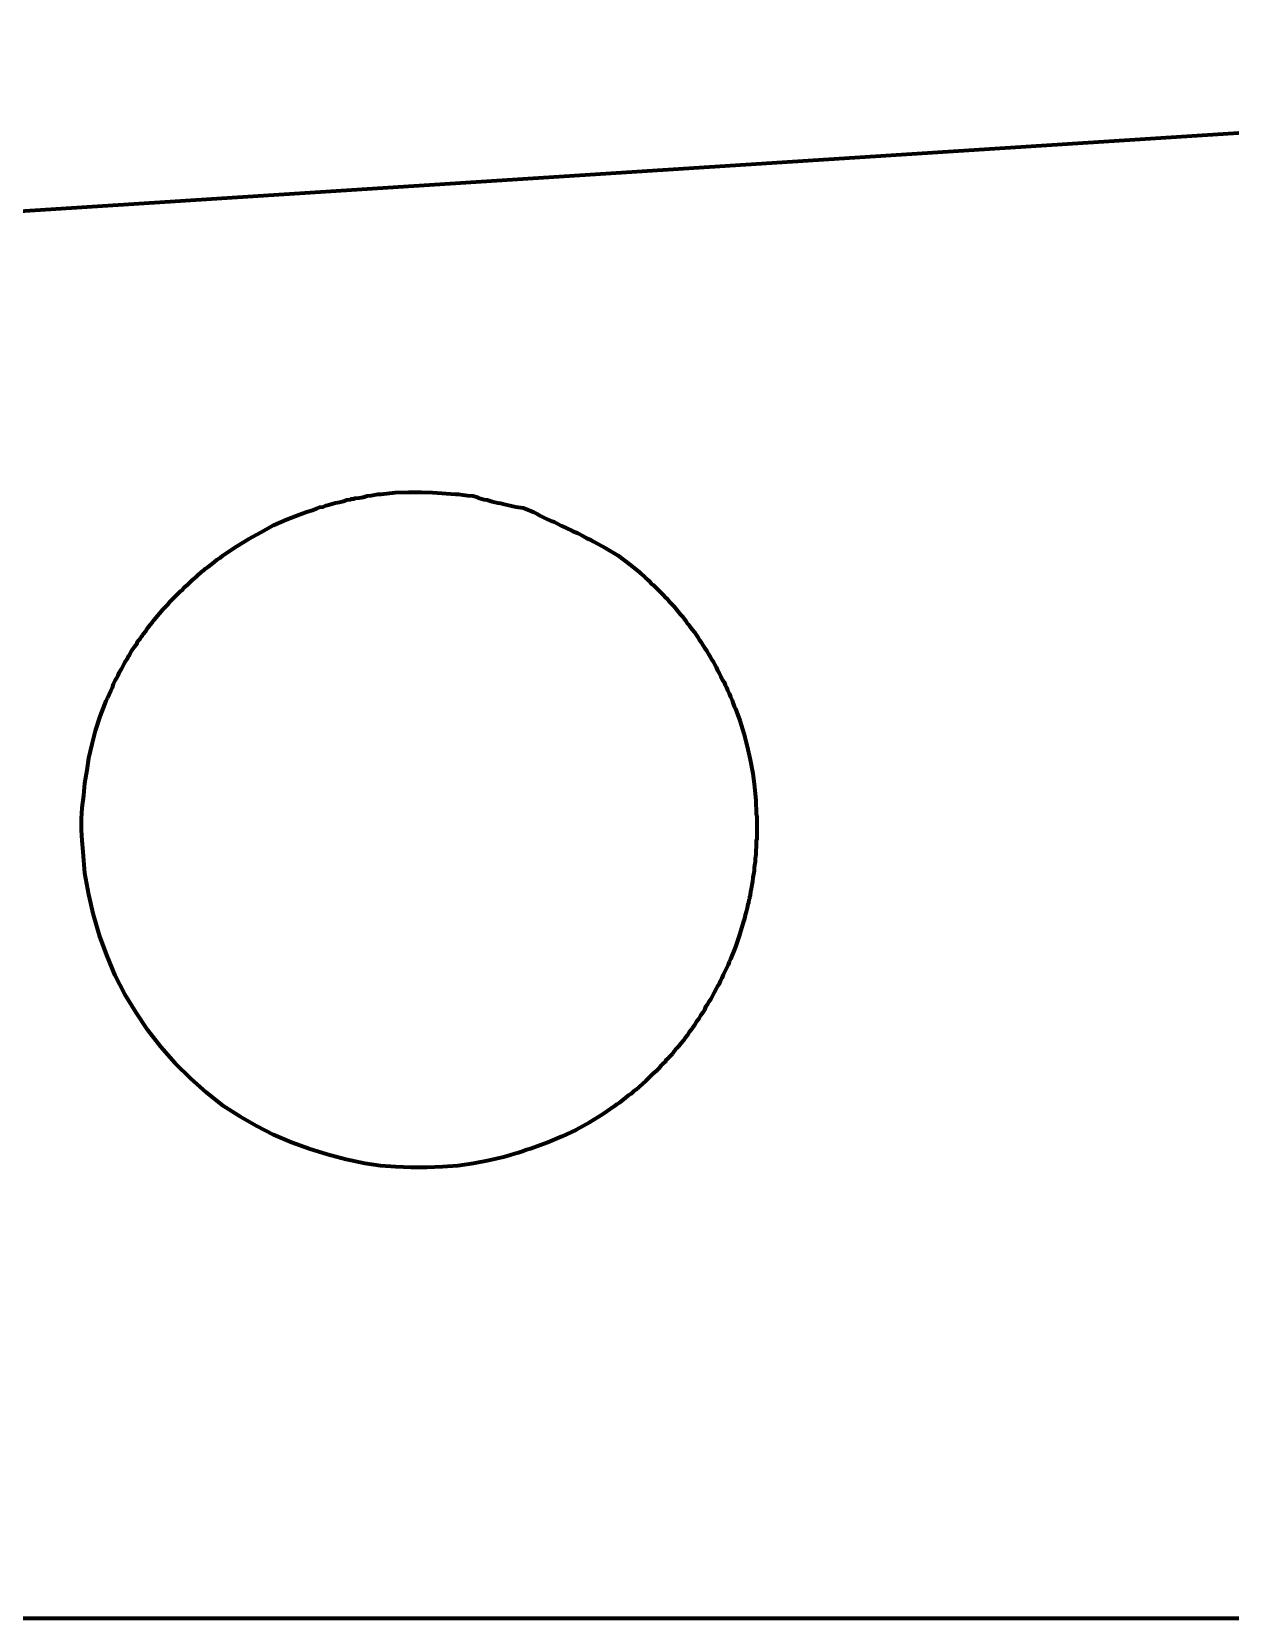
# Model space of a CAD drawing. Header units: millimetres. Extents: x 198 to 2433, y -984 to 145.
# Drawn here: x 1182.6 to 1225.2, y -313.3 to -257 of the extents above; entities that cross this region are included whole.
import ezdxf

# ---------------------------------------------------------------- set-up
doc = ezdxf.new("R2010")
doc.units = ezdxf.units.MM
doc.header["$MEASUREMENT"] = 0
doc.layers.add('Layer 1', color=7, linetype='Continuous')

msp = doc.modelspace()

# ---------------------------------------------------------------- linework, layer by layer
at = {"layer": 'Layer 1', "color": 250, "lineweight": 70}
for points, knots in [([(1104.5316, -268.3393), (1104.5316, -268.3393), (1281.5132, -256.9655), (1281.5132, -256.9655), (1281.5132, -256.9655), (1281.5091, -313.3407), (1281.5091, -313.3407), (1224.5043, -313.3407), (1161.2047, -313.3473), (1104.5316, -313.3473), (1104.5316, -313.3473), (1104.5316, -268.3393), (1104.5316, -268.3393)], [0, 0, 0, 0, 0.25, 0.25, 0.25, 0.5, 0.5, 0.5, 0.75, 0.75, 0.75, 1, 1, 1, 1]), ([(1194.4174, -297.1842), (1194.4174, -297.1842), (1194.9778, -297.2642), (1194.9778, -297.2642), (1194.9778, -297.2642), (1195.5183, -297.3042), (1195.5183, -297.3042), (1195.5183, -297.3042), (1196.0588, -297.3242), (1196.0588, -297.3242), (1196.0588, -297.3242), (1196.6193, -297.3242), (1196.6193, -297.3242), (1196.6193, -297.3242), (1197.1797, -297.3042), (1197.1797, -297.3042), (1197.1797, -297.3042), (1197.7202, -297.2642), (1197.7202, -297.2642), (1197.7202, -297.2642), (1198.2807, -297.1842), (1198.2807, -297.1842), (1198.2807, -297.1842), (1198.8212, -297.0843), (1198.8212, -297.0843), (1198.8212, -297.0843), (1199.3415, -296.9642), (1199.3415, -296.9642), (1199.3415, -296.9642), (1199.4616, -296.9243), (1199.4616, -296.9243), (1199.4616, -296.9243), (1199.5817, -296.8842), (1199.5817, -296.8842), (1199.5817, -296.8842), (1199.7418, -296.8442), (1199.7418, -296.8442), (1199.7418, -296.8442), (1199.882, -296.8042), (1199.882, -296.8042), (1199.882, -296.8042), (1200.0221, -296.7642), (1200.0221, -296.7642), (1200.0221, -296.7642), (1200.1622, -296.7042), (1200.1622, -296.7042), (1200.1622, -296.7042), (1200.3023, -296.6642), (1200.3023, -296.6642), (1200.3023, -296.6642), (1200.4024, -296.6242), (1200.4024, -296.6242), (1200.4024, -296.6242), (1200.9229, -296.4442), (1200.9229, -296.4442), (1200.9229, -296.4442), (1201.4233, -296.2242), (1201.4233, -296.2242), (1201.4233, -296.2242), (1201.9237, -295.9842), (1201.9237, -295.9842), (1201.9237, -295.9842), (1202.4041, -295.7242), (1202.4041, -295.7242), (1202.4041, -295.7242), (1202.8645, -295.4442), (1202.8645, -295.4442), (1202.8645, -295.4442), (1203.2848, -295.1442), (1203.2848, -295.1442), (1203.2848, -295.1442), (1203.365, -295.0842), (1203.365, -295.0842), (1203.365, -295.0842), (1203.4651, -295.0243), (1203.4651, -295.0243), (1203.4651, -295.0243), (1203.5651, -294.9442), (1203.5651, -294.9442), (1203.5651, -294.9442), (1203.6652, -294.8643), (1203.6652, -294.8643), (1203.6652, -294.8643), (1203.7653, -294.7842), (1203.7653, -294.7842), (1203.7653, -294.7842), (1203.8854, -294.7043), (1203.8854, -294.7043), (1203.8854, -294.7043), (1203.9655, -294.6242), (1203.9655, -294.6242), (1203.9655, -294.6242), (1204.0455, -294.5642), (1204.0455, -294.5642), (1204.0455, -294.5642), (1204.4058, -294.2442), (1204.4058, -294.2442), (1204.4058, -294.2442), (1204.4858, -294.1642), (1204.4858, -294.1642), (1204.4858, -294.1642), (1204.5659, -294.0842), (1204.5659, -294.0842), (1204.5659, -294.0842), (1204.666, -293.9842), (1204.666, -293.9842), (1204.666, -293.9842), (1204.7661, -293.9042), (1204.7661, -293.9042), (1204.7661, -293.9042), (1204.8662, -293.8042), (1204.8662, -293.8042), (1204.8662, -293.8042), (1204.9462, -293.7042), (1204.9462, -293.7042), (1204.9462, -293.7042), (1204.9662, -293.6842), (1204.9662, -293.6842), (1204.9662, -293.6842), (1204.9863, -293.6642), (1204.9863, -293.6642), (1204.9863, -293.6642), (1205.0063, -293.6442), (1205.0063, -293.6442), (1205.0063, -293.6442), (1205.0263, -293.6242), (1205.0263, -293.6242), (1205.0263, -293.6242), (1205.0463, -293.6042), (1205.0463, -293.6042), (1205.0463, -293.6042), (1205.0863, -293.5842), (1205.0863, -293.5842), (1205.0863, -293.5842), (1205.1064, -293.5442), (1205.1064, -293.5442), (1205.1064, -293.5442), (1205.1064, -293.5242), (1205.1064, -293.5242), (1205.1064, -293.5242), (1205.2064, -293.4442), (1205.2064, -293.4442), (1205.2064, -293.4442), (1205.2265, -293.4242), (1205.2265, -293.4242), (1205.2265, -293.4242), (1205.3466, -293.2843), (1205.3466, -293.2843), (1205.3466, -293.2843), (1205.3666, -293.2642), (1205.3666, -293.2642), (1205.3666, -293.2642), (1205.3866, -293.2242), (1205.3866, -293.2242), (1205.3866, -293.2242), (1205.4066, -293.2042), (1205.4066, -293.2042), (1205.4066, -293.2042), (1205.4266, -293.1842), (1205.4266, -293.1842), (1205.4266, -293.1842), (1205.4466, -293.1442), (1205.4466, -293.1442), (1205.4466, -293.1442), (1205.4667, -293.1243), (1205.4667, -293.1243), (1205.4667, -293.1243), (1205.4867, -293.1042), (1205.4867, -293.1042), (1205.4867, -293.1042), (1205.5067, -293.0842), (1205.5067, -293.0842), (1205.5067, -293.0842), (1205.5667, -293.0242), (1205.5667, -293.0242), (1205.5667, -293.0242), (1205.6468, -292.9242), (1205.6468, -292.9242), (1205.6468, -292.9242), (1205.7269, -292.8242), (1205.7269, -292.8242), (1205.7269, -292.8242), (1205.8069, -292.7242), (1205.8069, -292.7242), (1205.8069, -292.7242), (1205.8871, -292.6242), (1205.8871, -292.6242), (1205.8871, -292.6242), (1205.9471, -292.5242), (1205.9471, -292.5242), (1205.9471, -292.5242), (1206.0072, -292.4442), (1206.0072, -292.4442), (1206.0072, -292.4442), (1206.0672, -292.3642), (1206.0672, -292.3642), (1206.0672, -292.3642), (1206.1273, -292.2642), (1206.1273, -292.2642), (1206.1273, -292.2642), (1206.2074, -292.1442), (1206.2074, -292.1442), (1206.2074, -292.1442), (1206.2874, -292.0442), (1206.2874, -292.0442), (1206.2874, -292.0442), (1206.3475, -291.9242), (1206.3475, -291.9242), (1206.3475, -291.9242), (1206.4275, -291.8242), (1206.4275, -291.8242), (1206.4275, -291.8242), (1206.4876, -291.7242), (1206.4876, -291.7242), (1206.4876, -291.7242), (1206.5276, -291.6242), (1206.5276, -291.6242), (1206.5276, -291.6242), (1206.5877, -291.5442), (1206.5877, -291.5442), (1206.5877, -291.5442), (1206.6477, -291.4442), (1206.6477, -291.4442), (1206.6477, -291.4442), (1206.7078, -291.3442), (1206.7078, -291.3442), (1206.7078, -291.3442), (1206.7678, -291.2242), (1206.7678, -291.2242), (1206.7678, -291.2242), (1206.8279, -291.1042), (1206.8279, -291.1042), (1206.8279, -291.1042), (1206.9079, -290.9842), (1206.9079, -290.9842), (1206.9079, -290.9842), (1206.9479, -290.8842), (1206.9479, -290.8842), (1206.9479, -290.8842), (1207.008, -290.8042), (1207.008, -290.8042), (1207.008, -290.8042), (1207.048, -290.7042), (1207.048, -290.7042), (1207.048, -290.7042), (1207.108, -290.6042), (1207.108, -290.6042), (1207.108, -290.6042), (1207.1481, -290.4842), (1207.1481, -290.4842), (1207.1481, -290.4842), (1207.2081, -290.3642), (1207.2081, -290.3642), (1207.2081, -290.3642), (1207.2682, -290.2442), (1207.2682, -290.2442), (1207.2682, -290.2442), (1207.3282, -290.1242), (1207.3282, -290.1242), (1207.3282, -290.1242), (1207.3683, -290.0242), (1207.3683, -290.0242), (1207.3683, -290.0242), (1207.4083, -289.9242), (1207.4083, -289.9242), (1207.4083, -289.9242), (1207.5884, -289.4842), (1207.5884, -289.4842), (1207.5884, -289.4842), (1207.7486, -289.0242), (1207.7486, -289.0242), (1207.7486, -289.0242), (1207.8687, -288.5842), (1207.8687, -288.5842), (1207.8687, -288.5842), (1207.9087, -288.4842), (1207.9087, -288.4842), (1207.9087, -288.4842), (1207.9287, -288.3642), (1207.9287, -288.3642), (1207.9287, -288.3642), (1207.9688, -288.2442), (1207.9688, -288.2442), (1207.9688, -288.2442), (1208.0088, -288.1042), (1208.0088, -288.1042), (1208.0088, -288.1042), (1208.0288, -287.9642), (1208.0288, -287.9642), (1208.0288, -287.9642), (1208.0488, -287.9442), (1208.0488, -287.9442), (1208.0488, -287.9442), (1208.0488, -287.9242), (1208.0488, -287.9242), (1208.0488, -287.9242), (1208.0488, -287.8843), (1208.0488, -287.8843), (1208.0488, -287.8843), (1208.0688, -287.8442), (1208.0688, -287.8442), (1208.0688, -287.8442), (1208.0688, -287.8242), (1208.0688, -287.8242), (1208.0688, -287.8242), (1208.0889, -287.7842), (1208.0889, -287.7842), (1208.0889, -287.7842), (1208.0889, -287.7642), (1208.0889, -287.7642), (1208.0889, -287.7642), (1208.0889, -287.7243), (1208.0889, -287.7243), (1208.0889, -287.7243), (1208.0889, -287.7042), (1208.0889, -287.7042), (1208.0889, -287.7042), (1208.1089, -287.6842), (1208.1089, -287.6842), (1208.1089, -287.6842), (1208.1089, -287.6642), (1208.1089, -287.6642), (1208.1089, -287.6642), (1208.1089, -287.6242), (1208.1089, -287.6242), (1208.1089, -287.6242), (1208.1089, -287.6042), (1208.1089, -287.6042), (1208.1089, -287.6042), (1208.1289, -287.5643), (1208.1289, -287.5643), (1208.1289, -287.5643), (1208.1289, -287.5442), (1208.1289, -287.5442), (1208.1289, -287.5442), (1208.1289, -287.5242), (1208.1289, -287.5242), (1208.1289, -287.5242), (1208.1489, -287.4242), (1208.1489, -287.4242), (1208.1489, -287.4242), (1208.1689, -287.2842), (1208.1689, -287.2842), (1208.1689, -287.2842), (1208.1889, -287.1642), (1208.1889, -287.1642), (1208.1889, -287.1642), (1208.209, -287.0242), (1208.209, -287.0242), (1208.209, -287.0242), (1208.229, -286.9042), (1208.229, -286.9042), (1208.229, -286.9042), (1208.249, -286.7842), (1208.249, -286.7842), (1208.249, -286.7842), (1208.249, -286.6842), (1208.249, -286.6842), (1208.249, -286.6842), (1208.269, -286.5842), (1208.269, -286.5842), (1208.269, -286.5842), (1208.289, -286.4642), (1208.289, -286.4642), (1208.289, -286.4642), (1208.289, -286.3442), (1208.289, -286.3442), (1208.289, -286.3442), (1208.309, -286.2042), (1208.309, -286.2042), (1208.309, -286.2042), (1208.309, -286.0642), (1208.309, -286.0642), (1208.309, -286.0642), (1208.3291, -285.9442), (1208.3291, -285.9442), (1208.3291, -285.9442), (1208.3291, -285.8242), (1208.3291, -285.8242), (1208.3291, -285.8242), (1208.3291, -285.7242), (1208.3291, -285.7242), (1208.3291, -285.7242), (1208.3291, -285.7042), (1208.3291, -285.7042), (1208.3291, -285.7042), (1208.3491, -285.6842), (1208.3491, -285.6842), (1208.3491, -285.6842), (1208.3491, -285.6442), (1208.3491, -285.6442), (1208.3491, -285.6442), (1208.3491, -285.6242), (1208.3491, -285.6242), (1208.3491, -285.6242), (1208.3491, -285.5842), (1208.3491, -285.5842), (1208.3491, -285.5842), (1208.3491, -285.5642), (1208.3491, -285.5642), (1208.3491, -285.5642), (1208.3491, -285.5442), (1208.3491, -285.5442), (1208.3491, -285.5442), (1208.3491, -285.5043), (1208.3491, -285.5043), (1208.3491, -285.5043), (1208.3491, -285.3842), (1208.3491, -285.3842), (1208.3491, -285.3842), (1208.3491, -285.2442), (1208.3491, -285.2442), (1208.3491, -285.2442), (1208.3491, -285.1242), (1208.3491, -285.1242), (1208.3491, -285.1242), (1208.3491, -284.9842), (1208.3491, -284.9842), (1208.3491, -284.9842), (1208.3491, -284.8643), (1208.3491, -284.8643), (1208.3491, -284.8643), (1208.3291, -284.7642), (1208.3291, -284.7642), (1208.3291, -284.7642), (1208.309, -284.2842), (1208.309, -284.2842), (1208.309, -284.2842), (1208.269, -283.8042), (1208.269, -283.8042), (1208.269, -283.8042), (1208.209, -283.3242), (1208.209, -283.3242), (1208.209, -283.3242), (1208.1089, -282.8442), (1208.1089, -282.8442), (1208.1089, -282.8442), (1208.0088, -282.3642), (1208.0088, -282.3642), (1208.0088, -282.3642), (1207.8887, -281.9042), (1207.8887, -281.9042), (1207.8887, -281.9042), (1207.7486, -281.4442), (1207.7486, -281.4442), (1207.7486, -281.4442), (1207.5884, -281.0242), (1207.5884, -281.0242), (1207.5884, -281.0242), (1207.5484, -280.9442), (1207.5484, -280.9442), (1207.5484, -280.9442), (1207.5084, -280.8442), (1207.5084, -280.8442), (1207.5084, -280.8442), (1207.4683, -280.7242), (1207.4683, -280.7242), (1207.4683, -280.7242), (1207.4083, -280.6042), (1207.4083, -280.6042), (1207.4083, -280.6042), (1207.3683, -280.4842), (1207.3683, -280.4842), (1207.3683, -280.4842), (1207.3082, -280.3642), (1207.3082, -280.3642), (1207.3082, -280.3642), (1207.2682, -280.2643), (1207.2682, -280.2643), (1207.2682, -280.2643), (1207.2281, -280.1842), (1207.2281, -280.1842), (1207.2281, -280.1842), (1207.1881, -280.0842), (1207.1881, -280.0842), (1207.1881, -280.0842), (1207.1281, -280.0042), (1207.1281, -280.0042), (1207.1281, -280.0042), (1207.068, -279.8842), (1207.068, -279.8842), (1207.068, -279.8842), (1207.008, -279.7642), (1207.008, -279.7642), (1207.008, -279.7642), (1206.9479, -279.6642), (1206.9479, -279.6642), (1206.9479, -279.6642), (1206.9079, -279.5442), (1206.9079, -279.5442), (1206.9079, -279.5442), (1206.8479, -279.4442), (1206.8479, -279.4442), (1206.8479, -279.4442), (1206.8079, -279.3642), (1206.8079, -279.3642), (1206.8079, -279.3642), (1206.7478, -279.2842), (1206.7478, -279.2842), (1206.7478, -279.2842), (1206.6878, -279.1842), (1206.6878, -279.1842), (1206.6878, -279.1842), (1206.6277, -279.0842), (1206.6277, -279.0842), (1206.6277, -279.0842), (1206.5677, -278.9642), (1206.5677, -278.9642), (1206.5677, -278.9642), (1206.4876, -278.8642), (1206.4876, -278.8642), (1206.4876, -278.8642), (1206.4275, -278.7642), (1206.4275, -278.7642), (1206.4275, -278.7642), (1206.3675, -278.6642), (1206.3675, -278.6642), (1206.3675, -278.6642), (1206.3074, -278.5842), (1206.3074, -278.5842), (1206.3074, -278.5842), (1206.2674, -278.5042), (1206.2674, -278.5042), (1206.2674, -278.5042), (1206.1873, -278.4042), (1206.1873, -278.4042), (1206.1873, -278.4042), (1206.1273, -278.3042), (1206.1273, -278.3042), (1206.1273, -278.3042), (1206.0472, -278.2042), (1206.0472, -278.2042), (1206.0472, -278.2042), (1205.9672, -278.1042), (1205.9672, -278.1042), (1205.9672, -278.1042), (1205.9071, -278.0242), (1205.9071, -278.0242), (1205.9071, -278.0242), (1205.8871, -278.0042), (1205.8871, -278.0042), (1205.8871, -278.0042), (1205.827, -277.9042), (1205.827, -277.9042), (1205.827, -277.9042), (1205.7669, -277.8242), (1205.7669, -277.8242), (1205.7669, -277.8242), (1205.7069, -277.7442), (1205.7069, -277.7442), (1205.7069, -277.7442), (1205.6268, -277.6642), (1205.6268, -277.6642), (1205.6268, -277.6642), (1205.5467, -277.5642), (1205.5467, -277.5642), (1205.5467, -277.5642), (1205.4867, -277.4842), (1205.4867, -277.4842), (1205.4867, -277.4842), (1205.4667, -277.4642), (1205.4667, -277.4642), (1205.4667, -277.4642), (1205.3866, -277.3642), (1205.3866, -277.3642), (1205.3866, -277.3642), (1205.3065, -277.2842), (1205.3065, -277.2842), (1205.3065, -277.2842), (1205.2265, -277.2042), (1205.2265, -277.2042), (1205.2265, -277.2042), (1205.1664, -277.1242), (1205.1664, -277.1242), (1205.1664, -277.1242), (1205.0863, -277.0642), (1205.0863, -277.0642), (1205.0863, -277.0642), (1205.0263, -276.9842), (1205.0263, -276.9842), (1205.0263, -276.9842), (1204.9262, -276.8842), (1204.9262, -276.8842), (1204.9262, -276.8842), (1204.8461, -276.8042), (1204.8461, -276.8042), (1204.8461, -276.8042), (1204.7461, -276.7042), (1204.7461, -276.7042), (1204.7461, -276.7042), (1204.726, -276.6842), (1204.726, -276.6842), (1204.726, -276.6842), (1204.706, -276.6642), (1204.706, -276.6642), (1204.706, -276.6642), (1204.686, -276.6442), (1204.686, -276.6442), (1204.686, -276.6442), (1204.666, -276.6242), (1204.666, -276.6242), (1204.666, -276.6242), (1204.646, -276.6042), (1204.646, -276.6042), (1204.646, -276.6042), (1204.6059, -276.5842), (1204.6059, -276.5842), (1204.6059, -276.5842), (1204.5859, -276.5642), (1204.5859, -276.5642), (1204.5859, -276.5642), (1204.5659, -276.5442), (1204.5659, -276.5442), (1204.5659, -276.5442), (1204.5059, -276.4642), (1204.5059, -276.4642), (1204.5059, -276.4642), (1204.4858, -276.4642), (1204.4858, -276.4642), (1204.4858, -276.4642), (1204.4858, -276.4442), (1204.4858, -276.4442), (1204.4858, -276.4442), (1204.4658, -276.4442), (1204.4658, -276.4442), (1204.4658, -276.4442), (1204.4458, -276.4242), (1204.4458, -276.4242), (1204.4458, -276.4242), (1204.4258, -276.4042), (1204.4258, -276.4042), (1204.4258, -276.4042), (1204.4058, -276.3842), (1204.4058, -276.3842), (1204.4058, -276.3842), (1204.3858, -276.3642), (1204.3858, -276.3642), (1204.3858, -276.3642), (1204.3658, -276.3442), (1204.3658, -276.3442), (1204.3658, -276.3442), (1204.2257, -276.2242), (1204.2257, -276.2242), (1204.2257, -276.2242), (1204.1656, -276.1642), (1204.1656, -276.1642), (1204.1656, -276.1642), (1203.8254, -275.8842), (1203.8254, -275.8842), (1203.8254, -275.8842), (1203.425, -275.5842), (1203.425, -275.5842), (1203.425, -275.5842), (1202.9846, -275.3242), (1202.9846, -275.3242), (1202.9846, -275.3242), (1202.5442, -275.0842), (1202.5442, -275.0842), (1202.5442, -275.0842), (1202.4441, -275.0242), (1202.4441, -275.0242), (1202.4441, -275.0242), (1202.304, -274.9642), (1202.304, -274.9642), (1202.304, -274.9642), (1202.1639, -274.8842), (1202.1639, -274.8842), (1202.1639, -274.8842), (1201.9837, -274.7842), (1201.9837, -274.7842), (1201.9837, -274.7842), (1201.7836, -274.7042), (1201.7836, -274.7042), (1201.7836, -274.7042), (1201.5835, -274.6042), (1201.5835, -274.6042), (1201.5835, -274.6042), (1201.4033, -274.5242), (1201.4033, -274.5242), (1201.4033, -274.5242), (1201.2232, -274.4242), (1201.2232, -274.4242), (1201.2232, -274.4242), (1201.1431, -274.3842), (1201.1431, -274.3842), (1201.1431, -274.3842), (1201.023, -274.3442), (1201.023, -274.3442), (1201.023, -274.3442), (1200.9029, -274.2842), (1200.9029, -274.2842), (1200.9029, -274.2842), (1200.7828, -274.2242), (1200.7828, -274.2242), (1200.7828, -274.2242), (1200.6626, -274.1642), (1200.6626, -274.1642), (1200.6626, -274.1642), (1200.5425, -274.1042), (1200.5425, -274.1042), (1200.5425, -274.1042), (1200.4224, -274.0442), (1200.4224, -274.0442), (1200.4224, -274.0442), (1200.3424, -274.0042), (1200.3424, -274.0042), (1200.3424, -274.0042), (1200.2623, -273.9642), (1200.2623, -273.9642), (1200.2623, -273.9642), (1200.0421, -273.8842), (1200.0421, -273.8842), (1200.0421, -273.8842), (1199.7819, -273.8442), (1199.7819, -273.8442), (1199.7819, -273.8442), (1199.3215, -273.7442), (1199.3215, -273.7442), (1199.3215, -273.7442), (1199.2415, -273.7242), (1199.2415, -273.7242), (1199.2415, -273.7242), (1199.1414, -273.7042), (1199.1414, -273.7042), (1199.1414, -273.7042), (1199.0413, -273.6842), (1199.0413, -273.6842), (1199.0413, -273.6842), (1198.9413, -273.6642), (1198.9413, -273.6642), (1198.9413, -273.6642), (1198.7611, -273.6042), (1198.7611, -273.6042), (1198.7611, -273.6042), (1198.641, -273.5842), (1198.641, -273.5842), (1198.641, -273.5842), (1198.4408, -273.5242), (1198.4408, -273.5242), (1198.4408, -273.5242), (1198.4208, -273.5042), (1198.4208, -273.5042), (1198.4208, -273.5042), (1198.2607, -273.4642), (1198.2607, -273.4642), (1198.2607, -273.4642), (1198.0604, -273.4442), (1198.0604, -273.4442), (1198.0604, -273.4442), (1197.9003, -273.4242), (1197.9003, -273.4242), (1197.9003, -273.4242), (1197.7402, -273.4042), (1197.7402, -273.4042), (1197.7402, -273.4042), (1197.6401, -273.4042), (1197.6401, -273.4042), (1197.6401, -273.4042), (1196.8194, -273.3442), (1196.8194, -273.3442), (1196.8194, -273.3442), (1196.4191, -273.3241), (1196.4191, -273.3241), (1196.4191, -273.3241), (1195.9788, -273.3241), (1195.9788, -273.3241), (1195.9788, -273.3241), (1195.4983, -273.3442), (1195.4983, -273.3442), (1195.4983, -273.3442), (1194.9979, -273.4042), (1194.9979, -273.4042), (1194.9979, -273.4042), (1194.8778, -273.4042), (1194.8778, -273.4042), (1194.8778, -273.4042), (1194.7577, -273.4242), (1194.7577, -273.4242), (1194.7577, -273.4242), (1194.6376, -273.4442), (1194.6376, -273.4442), (1194.6376, -273.4442), (1194.4974, -273.4642), (1194.4974, -273.4642), (1194.4974, -273.4642), (1194.3573, -273.5042), (1194.3573, -273.5042), (1194.3573, -273.5042), (1194.2172, -273.5242), (1194.2172, -273.5242), (1194.2172, -273.5242), (1194.0972, -273.5442), (1194.0972, -273.5442), (1194.0972, -273.5442), (1194.0772, -273.5442), (1194.0772, -273.5442), (1194.0772, -273.5442), (1194.0572, -273.5442), (1194.0572, -273.5442), (1194.0572, -273.5442), (1194.0371, -273.5642), (1194.0371, -273.5642), (1194.0371, -273.5642), (1193.9971, -273.5642), (1193.9971, -273.5642), (1193.9971, -273.5642), (1193.9771, -273.5642), (1193.9771, -273.5642), (1193.9771, -273.5642), (1193.9371, -273.5642), (1193.9371, -273.5642), (1193.9371, -273.5642), (1193.917, -273.5842), (1193.917, -273.5842), (1193.917, -273.5842), (1193.897, -273.5842), (1193.897, -273.5842), (1193.897, -273.5842), (1193.7769, -273.6042), (1193.7769, -273.6042), (1193.7769, -273.6042), (1193.6568, -273.6442), (1193.6568, -273.6442), (1193.6568, -273.6442), (1193.5167, -273.6842), (1193.5167, -273.6842), (1193.5167, -273.6842), (1193.3766, -273.7042), (1193.3766, -273.7042), (1193.3766, -273.7042), (1193.2565, -273.7442), (1193.2565, -273.7442), (1193.2565, -273.7442), (1193.1364, -273.7842), (1193.1364, -273.7842), (1193.1364, -273.7842), (1193.0362, -273.8042), (1193.0362, -273.8042), (1193.0362, -273.8042), (1192.9361, -273.8442), (1192.9361, -273.8442), (1192.9361, -273.8442), (1192.816, -273.8642), (1192.816, -273.8642), (1192.816, -273.8642), (1192.7159, -273.9042), (1192.7159, -273.9042), (1192.7159, -273.9042), (1192.6959, -273.9042), (1192.6959, -273.9042), (1192.6959, -273.9042), (1192.5558, -273.9642), (1192.5558, -273.9642), (1192.5558, -273.9642), (1192.4357, -274.0042), (1192.4357, -274.0042), (1192.4357, -274.0042), (1192.3156, -274.0442), (1192.3156, -274.0442), (1192.3156, -274.0442), (1192.1955, -274.0842), (1192.1955, -274.0842), (1192.1955, -274.0842), (1192.0954, -274.1242), (1192.0954, -274.1242), (1192.0954, -274.1242), (1191.635, -274.3042), (1191.635, -274.3042), (1191.635, -274.3042), (1191.1747, -274.5042), (1191.1747, -274.5042), (1191.1747, -274.5042), (1190.7343, -274.7442), (1190.7343, -274.7442), (1190.7343, -274.7442), (1190.2939, -274.9842), (1190.2939, -274.9842), (1190.2939, -274.9842), (1189.8736, -275.2442), (1189.8736, -275.2442), (1189.8736, -275.2442), (1189.4532, -275.5242), (1189.4532, -275.5242), (1189.4532, -275.5242), (1189.3731, -275.5842), (1189.3731, -275.5842), (1189.3731, -275.5842), (1189.2731, -275.6642), (1189.2731, -275.6642), (1189.2731, -275.6642), (1189.173, -275.7242), (1189.173, -275.7242), (1189.173, -275.7242), (1189.0729, -275.8042), (1189.0729, -275.8042), (1189.0729, -275.8042), (1188.9529, -275.9042), (1188.9529, -275.9042), (1188.9529, -275.9042), (1188.8528, -275.9842), (1188.8528, -275.9842), (1188.8528, -275.9842), (1188.7527, -276.0442), (1188.7527, -276.0442), (1188.7527, -276.0442), (1188.7327, -276.0642), (1188.7327, -276.0642), (1188.7327, -276.0642), (1188.7127, -276.0842), (1188.7127, -276.0842), (1188.7127, -276.0842), (1188.6926, -276.1042), (1188.6926, -276.1042), (1188.6926, -276.1042), (1188.6726, -276.1242), (1188.6726, -276.1242), (1188.6726, -276.1242), (1188.6525, -276.1242), (1188.6525, -276.1242), (1188.6525, -276.1242), (1188.6325, -276.1442), (1188.6325, -276.1442), (1188.6325, -276.1442), (1188.6125, -276.1642), (1188.6125, -276.1642), (1188.6125, -276.1642), (1188.5925, -276.1842), (1188.5925, -276.1842), (1188.5925, -276.1842), (1188.4924, -276.2642), (1188.4924, -276.2642), (1188.4924, -276.2642), (1188.4123, -276.3442), (1188.4123, -276.3442), (1188.4123, -276.3442), (1188.2922, -276.4442), (1188.2922, -276.4442), (1188.2922, -276.4442), (1188.1921, -276.5442), (1188.1921, -276.5442), (1188.1921, -276.5442), (1188.1121, -276.6242), (1188.1121, -276.6242), (1188.1121, -276.6242), (1188.012, -276.7042), (1188.012, -276.7042), (1188.012, -276.7042), (1187.9519, -276.7842), (1187.9519, -276.7842), (1187.9519, -276.7842), (1187.8719, -276.8442), (1187.8719, -276.8442), (1187.8719, -276.8442), (1187.7718, -276.9442), (1187.7718, -276.9442), (1187.7718, -276.9442), (1187.6917, -277.0242), (1187.6917, -277.0242), (1187.6917, -277.0242), (1187.5916, -277.1242), (1187.5916, -277.1242), (1187.5916, -277.1242), (1187.4916, -277.2242), (1187.4916, -277.2242), (1187.4916, -277.2242), (1187.4115, -277.3242), (1187.4115, -277.3242), (1187.4115, -277.3242), (1187.3314, -277.4042), (1187.3314, -277.4042), (1187.3314, -277.4042), (1187.2514, -277.4842), (1187.2514, -277.4842), (1187.2514, -277.4842), (1186.9312, -277.8642), (1186.9312, -277.8642), (1186.9312, -277.8642), (1186.871, -277.9442), (1186.871, -277.9442), (1186.871, -277.9442), (1186.791, -278.0442), (1186.791, -278.0442), (1186.791, -278.0442), (1186.7109, -278.1442), (1186.7109, -278.1442), (1186.7109, -278.1442), (1186.6308, -278.2642), (1186.6308, -278.2642), (1186.6308, -278.2642), (1186.5508, -278.3642), (1186.5508, -278.3642), (1186.5508, -278.3642), (1186.5308, -278.4042), (1186.5308, -278.4042), (1186.5308, -278.4042), (1186.5107, -278.4242), (1186.5107, -278.4242), (1186.5107, -278.4242), (1186.4908, -278.4442), (1186.4908, -278.4442), (1186.4908, -278.4442), (1186.4707, -278.4842), (1186.4707, -278.4842), (1186.4707, -278.4842), (1186.4508, -278.5042), (1186.4508, -278.5042), (1186.4508, -278.5042), (1186.4307, -278.5442), (1186.4307, -278.5442), (1186.4307, -278.5442), (1186.4107, -278.5642), (1186.4107, -278.5642), (1186.4107, -278.5642), (1186.3906, -278.5842), (1186.3906, -278.5842), (1186.3906, -278.5842), (1186.3307, -278.6642), (1186.3307, -278.6642), (1186.3307, -278.6642), (1186.3307, -278.7042), (1186.3307, -278.7042), (1186.3307, -278.7042), (1186.2305, -278.8242), (1186.2305, -278.8242), (1186.2305, -278.8242), (1186.1304, -278.9842), (1186.1304, -278.9842), (1186.1304, -278.9842), (1186.0704, -279.0842), (1186.0704, -279.0842), (1186.0704, -279.0842), (1186.0503, -279.1042), (1186.0503, -279.1042), (1186.0503, -279.1042), (1186.0503, -279.1242), (1186.0503, -279.1242), (1186.0503, -279.1242), (1186.0303, -279.1443), (1186.0303, -279.1443), (1186.0303, -279.1443), (1186.0103, -279.1642), (1186.0103, -279.1642), (1186.0103, -279.1642), (1186.0103, -279.1842), (1186.0103, -279.1842), (1186.0103, -279.1842), (1185.9903, -279.2242), (1185.9903, -279.2242), (1185.9903, -279.2242), (1185.9703, -279.2442), (1185.9703, -279.2442), (1185.9703, -279.2442), (1185.9703, -279.2642), (1185.9703, -279.2642), (1185.9703, -279.2642), (1185.8902, -279.3842), (1185.8902, -279.3842), (1185.8902, -279.3842), (1185.8302, -279.5042), (1185.8302, -279.5042), (1185.8302, -279.5042), (1185.7701, -279.6243), (1185.7701, -279.6243), (1185.7701, -279.6243), (1185.69, -279.7442), (1185.69, -279.7442), (1185.69, -279.7442), (1185.65, -279.8442), (1185.65, -279.8442), (1185.65, -279.8442), (1185.59, -279.9443), (1185.59, -279.9443), (1185.59, -279.9443), (1185.5499, -280.0242), (1185.5499, -280.0242), (1185.5499, -280.0242), (1185.4899, -280.1442), (1185.4899, -280.1442), (1185.4899, -280.1442), (1185.4498, -280.2643), (1185.4498, -280.2643), (1185.4498, -280.2643), (1185.3898, -280.3842), (1185.3898, -280.3842), (1185.3898, -280.3842), (1185.3297, -280.5242), (1185.3297, -280.5242), (1185.3297, -280.5242), (1185.2697, -280.6442), (1185.2697, -280.6442), (1185.2697, -280.6442), (1185.2297, -280.7442), (1185.2297, -280.7442), (1185.2297, -280.7442), (1185.1896, -280.8442), (1185.1896, -280.8442), (1185.1896, -280.8442), (1185.0095, -281.3042), (1185.0095, -281.3042), (1185.0095, -281.3042), (1184.8493, -281.8042), (1184.8493, -281.8042), (1184.8493, -281.8042), (1184.7292, -282.2842), (1184.7292, -282.2842), (1184.7292, -282.2842), (1184.6091, -282.7842), (1184.6091, -282.7842), (1184.6091, -282.7842), (1184.5491, -283.2042), (1184.5491, -283.2042), (1184.5491, -283.2042), (1184.4691, -283.6642), (1184.4691, -283.6642), (1184.4691, -283.6642), (1184.4291, -284.1042), (1184.4291, -284.1042), (1184.4291, -284.1042), (1184.3689, -284.5443), (1184.3689, -284.5443), (1184.3689, -284.5443), (1184.349, -284.9242), (1184.349, -284.9242), (1184.349, -284.9242), (1184.349, -285.3242), (1184.349, -285.3242), (1184.349, -285.3242), (1184.3689, -285.7242), (1184.3689, -285.7242), (1184.3689, -285.7242), (1184.409, -286.1042), (1184.409, -286.1042), (1184.409, -286.1042), (1184.4691, -286.8642), (1184.4691, -286.8642), (1184.4691, -286.8642), (1184.6091, -287.6242), (1184.6091, -287.6242), (1184.6091, -287.6242), (1184.7693, -288.3442), (1184.7693, -288.3442), (1184.7693, -288.3442), (1184.9895, -289.0842), (1184.9895, -289.0842), (1184.9895, -289.0842), (1185.2497, -289.7843), (1185.2497, -289.7843), (1185.2497, -289.7843), (1185.5499, -290.5042), (1185.5499, -290.5042), (1185.5499, -290.5042), (1185.8902, -291.1642), (1185.8902, -291.1642), (1185.8902, -291.1642), (1186.2906, -291.8242), (1186.2906, -291.8242), (1186.2906, -291.8242), (1186.7109, -292.4442), (1186.7109, -292.4442), (1186.7109, -292.4442), (1187.1713, -293.0442), (1187.1713, -293.0442), (1187.1713, -293.0442), (1187.6717, -293.6242), (1187.6717, -293.6242), (1187.6717, -293.6242), (1188.2322, -294.1642), (1188.2322, -294.1642), (1188.2322, -294.1642), (1188.7927, -294.6642), (1188.7927, -294.6642), (1188.7927, -294.6642), (1189.3932, -295.1442), (1189.3932, -295.1442), (1189.3932, -295.1442), (1189.9937, -295.5242), (1189.9937, -295.5242), (1189.9937, -295.5242), (1190.5741, -295.8642), (1190.5741, -295.8642), (1190.5741, -295.8642), (1191.1747, -296.1642), (1191.1747, -296.1642), (1191.1747, -296.1642), (1191.8152, -296.4442), (1191.8152, -296.4442), (1191.8152, -296.4442), (1192.4357, -296.6642), (1192.4357, -296.6642), (1192.4357, -296.6642), (1193.0963, -296.8642), (1193.0963, -296.8642), (1193.0963, -296.8642), (1193.7569, -297.0442), (1193.7569, -297.0442), (1193.7569, -297.0442), (1194.4174, -297.1842), (1194.4174, -297.1842)], [0, 0, 0, 0, 0.0025063, 0.0025063, 0.0025063, 0.0050125, 0.0050125, 0.0050125, 0.0075188, 0.0075188, 0.0075188, 0.0100251, 0.0100251, 0.0100251, 0.0125313, 0.0125313, 0.0125313, 0.0150376, 0.0150376, 0.0150376, 0.0175439, 0.0175439, 0.0175439, 0.0200501, 0.0200501, 0.0200501, 0.0225564, 0.0225564, 0.0225564, 0.0250627, 0.0250627, 0.0250627, 0.0275689, 0.0275689, 0.0275689, 0.0300752, 0.0300752, 0.0300752, 0.0325815, 0.0325815, 0.0325815, 0.0350877, 0.0350877, 0.0350877, 0.037594, 0.037594, 0.037594, 0.0401003, 0.0401003, 0.0401003, 0.0426065, 0.0426065, 0.0426065, 0.0451128, 0.0451128, 0.0451128, 0.047619, 0.047619, 0.047619, 0.0501253, 0.0501253, 0.0501253, 0.0526316, 0.0526316, 0.0526316, 0.0551378, 0.0551378, 0.0551378, 0.0576441, 0.0576441, 0.0576441, 0.0601504, 0.0601504, 0.0601504, 0.0626566, 0.0626566, 0.0626566, 0.0651629, 0.0651629, 0.0651629, 0.0676692, 0.0676692, 0.0676692, 0.0701754, 0.0701754, 0.0701754, 0.0726817, 0.0726817, 0.0726817, 0.075188, 0.075188, 0.075188, 0.0776942, 0.0776942, 0.0776942, 0.0802005, 0.0802005, 0.0802005, 0.0827068, 0.0827068, 0.0827068, 0.085213, 0.085213, 0.085213, 0.0877193, 0.0877193, 0.0877193, 0.0902256, 0.0902256, 0.0902256, 0.0927318, 0.0927318, 0.0927318, 0.0952381, 0.0952381, 0.0952381, 0.0977444, 0.0977444, 0.0977444, 0.1002506, 0.1002506, 0.1002506, 0.1027569, 0.1027569, 0.1027569, 0.1052632, 0.1052632, 0.1052632, 0.1077694, 0.1077694, 0.1077694, 0.1102757, 0.1102757, 0.1102757, 0.112782, 0.112782, 0.112782, 0.1152882, 0.1152882, 0.1152882, 0.1177945, 0.1177945, 0.1177945, 0.1203008, 0.1203008, 0.1203008, 0.122807, 0.122807, 0.122807, 0.1253133, 0.1253133, 0.1253133, 0.1278195, 0.1278195, 0.1278195, 0.1303258, 0.1303258, 0.1303258, 0.1328321, 0.1328321, 0.1328321, 0.1353383, 0.1353383, 0.1353383, 0.1378446, 0.1378446, 0.1378446, 0.1403509, 0.1403509, 0.1403509, 0.1428571, 0.1428571, 0.1428571, 0.1453634, 0.1453634, 0.1453634, 0.1478697, 0.1478697, 0.1478697, 0.1503759, 0.1503759, 0.1503759, 0.1528822, 0.1528822, 0.1528822, 0.1553885, 0.1553885, 0.1553885, 0.1578947, 0.1578947, 0.1578947, 0.160401, 0.160401, 0.160401, 0.1629073, 0.1629073, 0.1629073, 0.1654135, 0.1654135, 0.1654135, 0.1679198, 0.1679198, 0.1679198, 0.1704261, 0.1704261, 0.1704261, 0.1729323, 0.1729323, 0.1729323, 0.1754386, 0.1754386, 0.1754386, 0.1779449, 0.1779449, 0.1779449, 0.1804511, 0.1804511, 0.1804511, 0.1829574, 0.1829574, 0.1829574, 0.1854637, 0.1854637, 0.1854637, 0.1879699, 0.1879699, 0.1879699, 0.1904762, 0.1904762, 0.1904762, 0.1929825, 0.1929825, 0.1929825, 0.1954887, 0.1954887, 0.1954887, 0.197995, 0.197995, 0.197995, 0.2005013, 0.2005013, 0.2005013, 0.2030075, 0.2030075, 0.2030075, 0.2055138, 0.2055138, 0.2055138, 0.2080201, 0.2080201, 0.2080201, 0.2105263, 0.2105263, 0.2105263, 0.2130326, 0.2130326, 0.2130326, 0.2155388, 0.2155388, 0.2155388, 0.2180451, 0.2180451, 0.2180451, 0.2205514, 0.2205514, 0.2205514, 0.2230576, 0.2230576, 0.2230576, 0.2255639, 0.2255639, 0.2255639, 0.2280702, 0.2280702, 0.2280702, 0.2305764, 0.2305764, 0.2305764, 0.2330827, 0.2330827, 0.2330827, 0.235589, 0.235589, 0.235589, 0.2380952, 0.2380952, 0.2380952, 0.2406015, 0.2406015, 0.2406015, 0.2431078, 0.2431078, 0.2431078, 0.245614, 0.245614, 0.245614, 0.2481203, 0.2481203, 0.2481203, 0.2506266, 0.2506266, 0.2506266, 0.2531328, 0.2531328, 0.2531328, 0.2556391, 0.2556391, 0.2556391, 0.2581454, 0.2581454, 0.2581454, 0.2606516, 0.2606516, 0.2606516, 0.2631579, 0.2631579, 0.2631579, 0.2656642, 0.2656642, 0.2656642, 0.2681704, 0.2681704, 0.2681704, 0.2706767, 0.2706767, 0.2706767, 0.273183, 0.273183, 0.273183, 0.2756892, 0.2756892, 0.2756892, 0.2781955, 0.2781955, 0.2781955, 0.2807018, 0.2807018, 0.2807018, 0.283208, 0.283208, 0.283208, 0.2857143, 0.2857143, 0.2857143, 0.2882206, 0.2882206, 0.2882206, 0.2907268, 0.2907268, 0.2907268, 0.2932331, 0.2932331, 0.2932331, 0.2957393, 0.2957393, 0.2957393, 0.2982456, 0.2982456, 0.2982456, 0.3007519, 0.3007519, 0.3007519, 0.3032581, 0.3032581, 0.3032581, 0.3057644, 0.3057644, 0.3057644, 0.3082707, 0.3082707, 0.3082707, 0.3107769, 0.3107769, 0.3107769, 0.3132832, 0.3132832, 0.3132832, 0.3157895, 0.3157895, 0.3157895, 0.3182957, 0.3182957, 0.3182957, 0.320802, 0.320802, 0.320802, 0.3233083, 0.3233083, 0.3233083, 0.3258145, 0.3258145, 0.3258145, 0.3283208, 0.3283208, 0.3283208, 0.3308271, 0.3308271, 0.3308271, 0.3333333, 0.3333333, 0.3333333, 0.3358396, 0.3358396, 0.3358396, 0.3383459, 0.3383459, 0.3383459, 0.3408521, 0.3408521, 0.3408521, 0.3433584, 0.3433584, 0.3433584, 0.3458647, 0.3458647, 0.3458647, 0.3483709, 0.3483709, 0.3483709, 0.3508772, 0.3508772, 0.3508772, 0.3533835, 0.3533835, 0.3533835, 0.3558897, 0.3558897, 0.3558897, 0.358396, 0.358396, 0.358396, 0.3609023, 0.3609023, 0.3609023, 0.3634085, 0.3634085, 0.3634085, 0.3659148, 0.3659148, 0.3659148, 0.3684211, 0.3684211, 0.3684211, 0.3709273, 0.3709273, 0.3709273, 0.3734336, 0.3734336, 0.3734336, 0.3759398, 0.3759398, 0.3759398, 0.3784461, 0.3784461, 0.3784461, 0.3809524, 0.3809524, 0.3809524, 0.3834586, 0.3834586, 0.3834586, 0.3859649, 0.3859649, 0.3859649, 0.3884712, 0.3884712, 0.3884712, 0.3909774, 0.3909774, 0.3909774, 0.3934837, 0.3934837, 0.3934837, 0.39599, 0.39599, 0.39599, 0.3984962, 0.3984962, 0.3984962, 0.4010025, 0.4010025, 0.4010025, 0.4035088, 0.4035088, 0.4035088, 0.406015, 0.406015, 0.406015, 0.4085213, 0.4085213, 0.4085213, 0.4110276, 0.4110276, 0.4110276, 0.4135338, 0.4135338, 0.4135338, 0.4160401, 0.4160401, 0.4160401, 0.4185464, 0.4185464, 0.4185464, 0.4210526, 0.4210526, 0.4210526, 0.4235589, 0.4235589, 0.4235589, 0.4260652, 0.4260652, 0.4260652, 0.4285714, 0.4285714, 0.4285714, 0.4310777, 0.4310777, 0.4310777, 0.433584, 0.433584, 0.433584, 0.4360902, 0.4360902, 0.4360902, 0.4385965, 0.4385965, 0.4385965, 0.4411028, 0.4411028, 0.4411028, 0.443609, 0.443609, 0.443609, 0.4461153, 0.4461153, 0.4461153, 0.4486216, 0.4486216, 0.4486216, 0.4511278, 0.4511278, 0.4511278, 0.4536341, 0.4536341, 0.4536341, 0.4561404, 0.4561404, 0.4561404, 0.4586466, 0.4586466, 0.4586466, 0.4611529, 0.4611529, 0.4611529, 0.4636591, 0.4636591, 0.4636591, 0.4661654, 0.4661654, 0.4661654, 0.4686717, 0.4686717, 0.4686717, 0.4711779, 0.4711779, 0.4711779, 0.4736842, 0.4736842, 0.4736842, 0.4761905, 0.4761905, 0.4761905, 0.4786967, 0.4786967, 0.4786967, 0.481203, 0.481203, 0.481203, 0.4837093, 0.4837093, 0.4837093, 0.4862155, 0.4862155, 0.4862155, 0.4887218, 0.4887218, 0.4887218, 0.4912281, 0.4912281, 0.4912281, 0.4937343, 0.4937343, 0.4937343, 0.4962406, 0.4962406, 0.4962406, 0.4987469, 0.4987469, 0.4987469, 0.5012531, 0.5012531, 0.5012531, 0.5037594, 0.5037594, 0.5037594, 0.5062657, 0.5062657, 0.5062657, 0.5087719, 0.5087719, 0.5087719, 0.5112782, 0.5112782, 0.5112782, 0.5137845, 0.5137845, 0.5137845, 0.5162907, 0.5162907, 0.5162907, 0.518797, 0.518797, 0.518797, 0.5213033, 0.5213033, 0.5213033, 0.5238095, 0.5238095, 0.5238095, 0.5263158, 0.5263158, 0.5263158, 0.5288221, 0.5288221, 0.5288221, 0.5313283, 0.5313283, 0.5313283, 0.5338346, 0.5338346, 0.5338346, 0.5363409, 0.5363409, 0.5363409, 0.5388471, 0.5388471, 0.5388471, 0.5413534, 0.5413534, 0.5413534, 0.5438596, 0.5438596, 0.5438596, 0.5463659, 0.5463659, 0.5463659, 0.5488722, 0.5488722, 0.5488722, 0.5513784, 0.5513784, 0.5513784, 0.5538847, 0.5538847, 0.5538847, 0.556391, 0.556391, 0.556391, 0.5588972, 0.5588972, 0.5588972, 0.5614035, 0.5614035, 0.5614035, 0.5639098, 0.5639098, 0.5639098, 0.566416, 0.566416, 0.566416, 0.5689223, 0.5689223, 0.5689223, 0.5714286, 0.5714286, 0.5714286, 0.5739348, 0.5739348, 0.5739348, 0.5764411, 0.5764411, 0.5764411, 0.5789474, 0.5789474, 0.5789474, 0.5814536, 0.5814536, 0.5814536, 0.5839599, 0.5839599, 0.5839599, 0.5864662, 0.5864662, 0.5864662, 0.5889724, 0.5889724, 0.5889724, 0.5914787, 0.5914787, 0.5914787, 0.593985, 0.593985, 0.593985, 0.5964912, 0.5964912, 0.5964912, 0.5989975, 0.5989975, 0.5989975, 0.6015038, 0.6015038, 0.6015038, 0.60401, 0.60401, 0.60401, 0.6065163, 0.6065163, 0.6065163, 0.6090226, 0.6090226, 0.6090226, 0.6115288, 0.6115288, 0.6115288, 0.6140351, 0.6140351, 0.6140351, 0.6165414, 0.6165414, 0.6165414, 0.6190476, 0.6190476, 0.6190476, 0.6215539, 0.6215539, 0.6215539, 0.6240602, 0.6240602, 0.6240602, 0.6265664, 0.6265664, 0.6265664, 0.6290727, 0.6290727, 0.6290727, 0.6315789, 0.6315789, 0.6315789, 0.6340852, 0.6340852, 0.6340852, 0.6365915, 0.6365915, 0.6365915, 0.6390977, 0.6390977, 0.6390977, 0.641604, 0.641604, 0.641604, 0.6441103, 0.6441103, 0.6441103, 0.6466165, 0.6466165, 0.6466165, 0.6491228, 0.6491228, 0.6491228, 0.6516291, 0.6516291, 0.6516291, 0.6541353, 0.6541353, 0.6541353, 0.6566416, 0.6566416, 0.6566416, 0.6591479, 0.6591479, 0.6591479, 0.6616541, 0.6616541, 0.6616541, 0.6641604, 0.6641604, 0.6641604, 0.6666667, 0.6666667, 0.6666667, 0.6691729, 0.6691729, 0.6691729, 0.6716792, 0.6716792, 0.6716792, 0.6741855, 0.6741855, 0.6741855, 0.6766917, 0.6766917, 0.6766917, 0.679198, 0.679198, 0.679198, 0.6817043, 0.6817043, 0.6817043, 0.6842105, 0.6842105, 0.6842105, 0.6867168, 0.6867168, 0.6867168, 0.6892231, 0.6892231, 0.6892231, 0.6917293, 0.6917293, 0.6917293, 0.6942356, 0.6942356, 0.6942356, 0.6967419, 0.6967419, 0.6967419, 0.6992481, 0.6992481, 0.6992481, 0.7017544, 0.7017544, 0.7017544, 0.7042607, 0.7042607, 0.7042607, 0.7067669, 0.7067669, 0.7067669, 0.7092732, 0.7092732, 0.7092732, 0.7117794, 0.7117794, 0.7117794, 0.7142857, 0.7142857, 0.7142857, 0.716792, 0.716792, 0.716792, 0.7192982, 0.7192982, 0.7192982, 0.7218045, 0.7218045, 0.7218045, 0.7243108, 0.7243108, 0.7243108, 0.726817, 0.726817, 0.726817, 0.7293233, 0.7293233, 0.7293233, 0.7318296, 0.7318296, 0.7318296, 0.7343358, 0.7343358, 0.7343358, 0.7368421, 0.7368421, 0.7368421, 0.7393484, 0.7393484, 0.7393484, 0.7418546, 0.7418546, 0.7418546, 0.7443609, 0.7443609, 0.7443609, 0.7468672, 0.7468672, 0.7468672, 0.7493734, 0.7493734, 0.7493734, 0.7518797, 0.7518797, 0.7518797, 0.754386, 0.754386, 0.754386, 0.7568922, 0.7568922, 0.7568922, 0.7593985, 0.7593985, 0.7593985, 0.7619048, 0.7619048, 0.7619048, 0.764411, 0.764411, 0.764411, 0.7669173, 0.7669173, 0.7669173, 0.7694236, 0.7694236, 0.7694236, 0.7719298, 0.7719298, 0.7719298, 0.7744361, 0.7744361, 0.7744361, 0.7769424, 0.7769424, 0.7769424, 0.7794486, 0.7794486, 0.7794486, 0.7819549, 0.7819549, 0.7819549, 0.7844612, 0.7844612, 0.7844612, 0.7869674, 0.7869674, 0.7869674, 0.7894737, 0.7894737, 0.7894737, 0.7919799, 0.7919799, 0.7919799, 0.7944862, 0.7944862, 0.7944862, 0.7969925, 0.7969925, 0.7969925, 0.7994987, 0.7994987, 0.7994987, 0.802005, 0.802005, 0.802005, 0.8045113, 0.8045113, 0.8045113, 0.8070175, 0.8070175, 0.8070175, 0.8095238, 0.8095238, 0.8095238, 0.8120301, 0.8120301, 0.8120301, 0.8145363, 0.8145363, 0.8145363, 0.8170426, 0.8170426, 0.8170426, 0.8195489, 0.8195489, 0.8195489, 0.8220551, 0.8220551, 0.8220551, 0.8245614, 0.8245614, 0.8245614, 0.8270677, 0.8270677, 0.8270677, 0.8295739, 0.8295739, 0.8295739, 0.8320802, 0.8320802, 0.8320802, 0.8345865, 0.8345865, 0.8345865, 0.8370927, 0.8370927, 0.8370927, 0.839599, 0.839599, 0.839599, 0.8421053, 0.8421053, 0.8421053, 0.8446115, 0.8446115, 0.8446115, 0.8471178, 0.8471178, 0.8471178, 0.8496241, 0.8496241, 0.8496241, 0.8521303, 0.8521303, 0.8521303, 0.8546366, 0.8546366, 0.8546366, 0.8571429, 0.8571429, 0.8571429, 0.8596491, 0.8596491, 0.8596491, 0.8621554, 0.8621554, 0.8621554, 0.8646617, 0.8646617, 0.8646617, 0.8671679, 0.8671679, 0.8671679, 0.8696742, 0.8696742, 0.8696742, 0.8721805, 0.8721805, 0.8721805, 0.8746867, 0.8746867, 0.8746867, 0.877193, 0.877193, 0.877193, 0.8796992, 0.8796992, 0.8796992, 0.8822055, 0.8822055, 0.8822055, 0.8847118, 0.8847118, 0.8847118, 0.887218, 0.887218, 0.887218, 0.8897243, 0.8897243, 0.8897243, 0.8922306, 0.8922306, 0.8922306, 0.8947368, 0.8947368, 0.8947368, 0.8972431, 0.8972431, 0.8972431, 0.8997494, 0.8997494, 0.8997494, 0.9022556, 0.9022556, 0.9022556, 0.9047619, 0.9047619, 0.9047619, 0.9072682, 0.9072682, 0.9072682, 0.9097744, 0.9097744, 0.9097744, 0.9122807, 0.9122807, 0.9122807, 0.914787, 0.914787, 0.914787, 0.9172932, 0.9172932, 0.9172932, 0.9197995, 0.9197995, 0.9197995, 0.9223058, 0.9223058, 0.9223058, 0.924812, 0.924812, 0.924812, 0.9273183, 0.9273183, 0.9273183, 0.9298246, 0.9298246, 0.9298246, 0.9323308, 0.9323308, 0.9323308, 0.9348371, 0.9348371, 0.9348371, 0.9373434, 0.9373434, 0.9373434, 0.9398496, 0.9398496, 0.9398496, 0.9423559, 0.9423559, 0.9423559, 0.9448622, 0.9448622, 0.9448622, 0.9473684, 0.9473684, 0.9473684, 0.9498747, 0.9498747, 0.9498747, 0.952381, 0.952381, 0.952381, 0.9548872, 0.9548872, 0.9548872, 0.9573935, 0.9573935, 0.9573935, 0.9598997, 0.9598997, 0.9598997, 0.962406, 0.962406, 0.962406, 0.9649123, 0.9649123, 0.9649123, 0.9674185, 0.9674185, 0.9674185, 0.9699248, 0.9699248, 0.9699248, 0.9724311, 0.9724311, 0.9724311, 0.9749373, 0.9749373, 0.9749373, 0.9774436, 0.9774436, 0.9774436, 0.9799499, 0.9799499, 0.9799499, 0.9824561, 0.9824561, 0.9824561, 0.9849624, 0.9849624, 0.9849624, 0.9874687, 0.9874687, 0.9874687, 0.9899749, 0.9899749, 0.9899749, 0.9924812, 0.9924812, 0.9924812, 0.9949875, 0.9949875, 0.9949875, 0.9974937, 0.9974937, 0.9974937, 1, 1, 1, 1])]:
    msp.add_open_spline(points, degree=3, knots=knots, dxfattribs=at)

doc.saveas('drawing.dxf')
